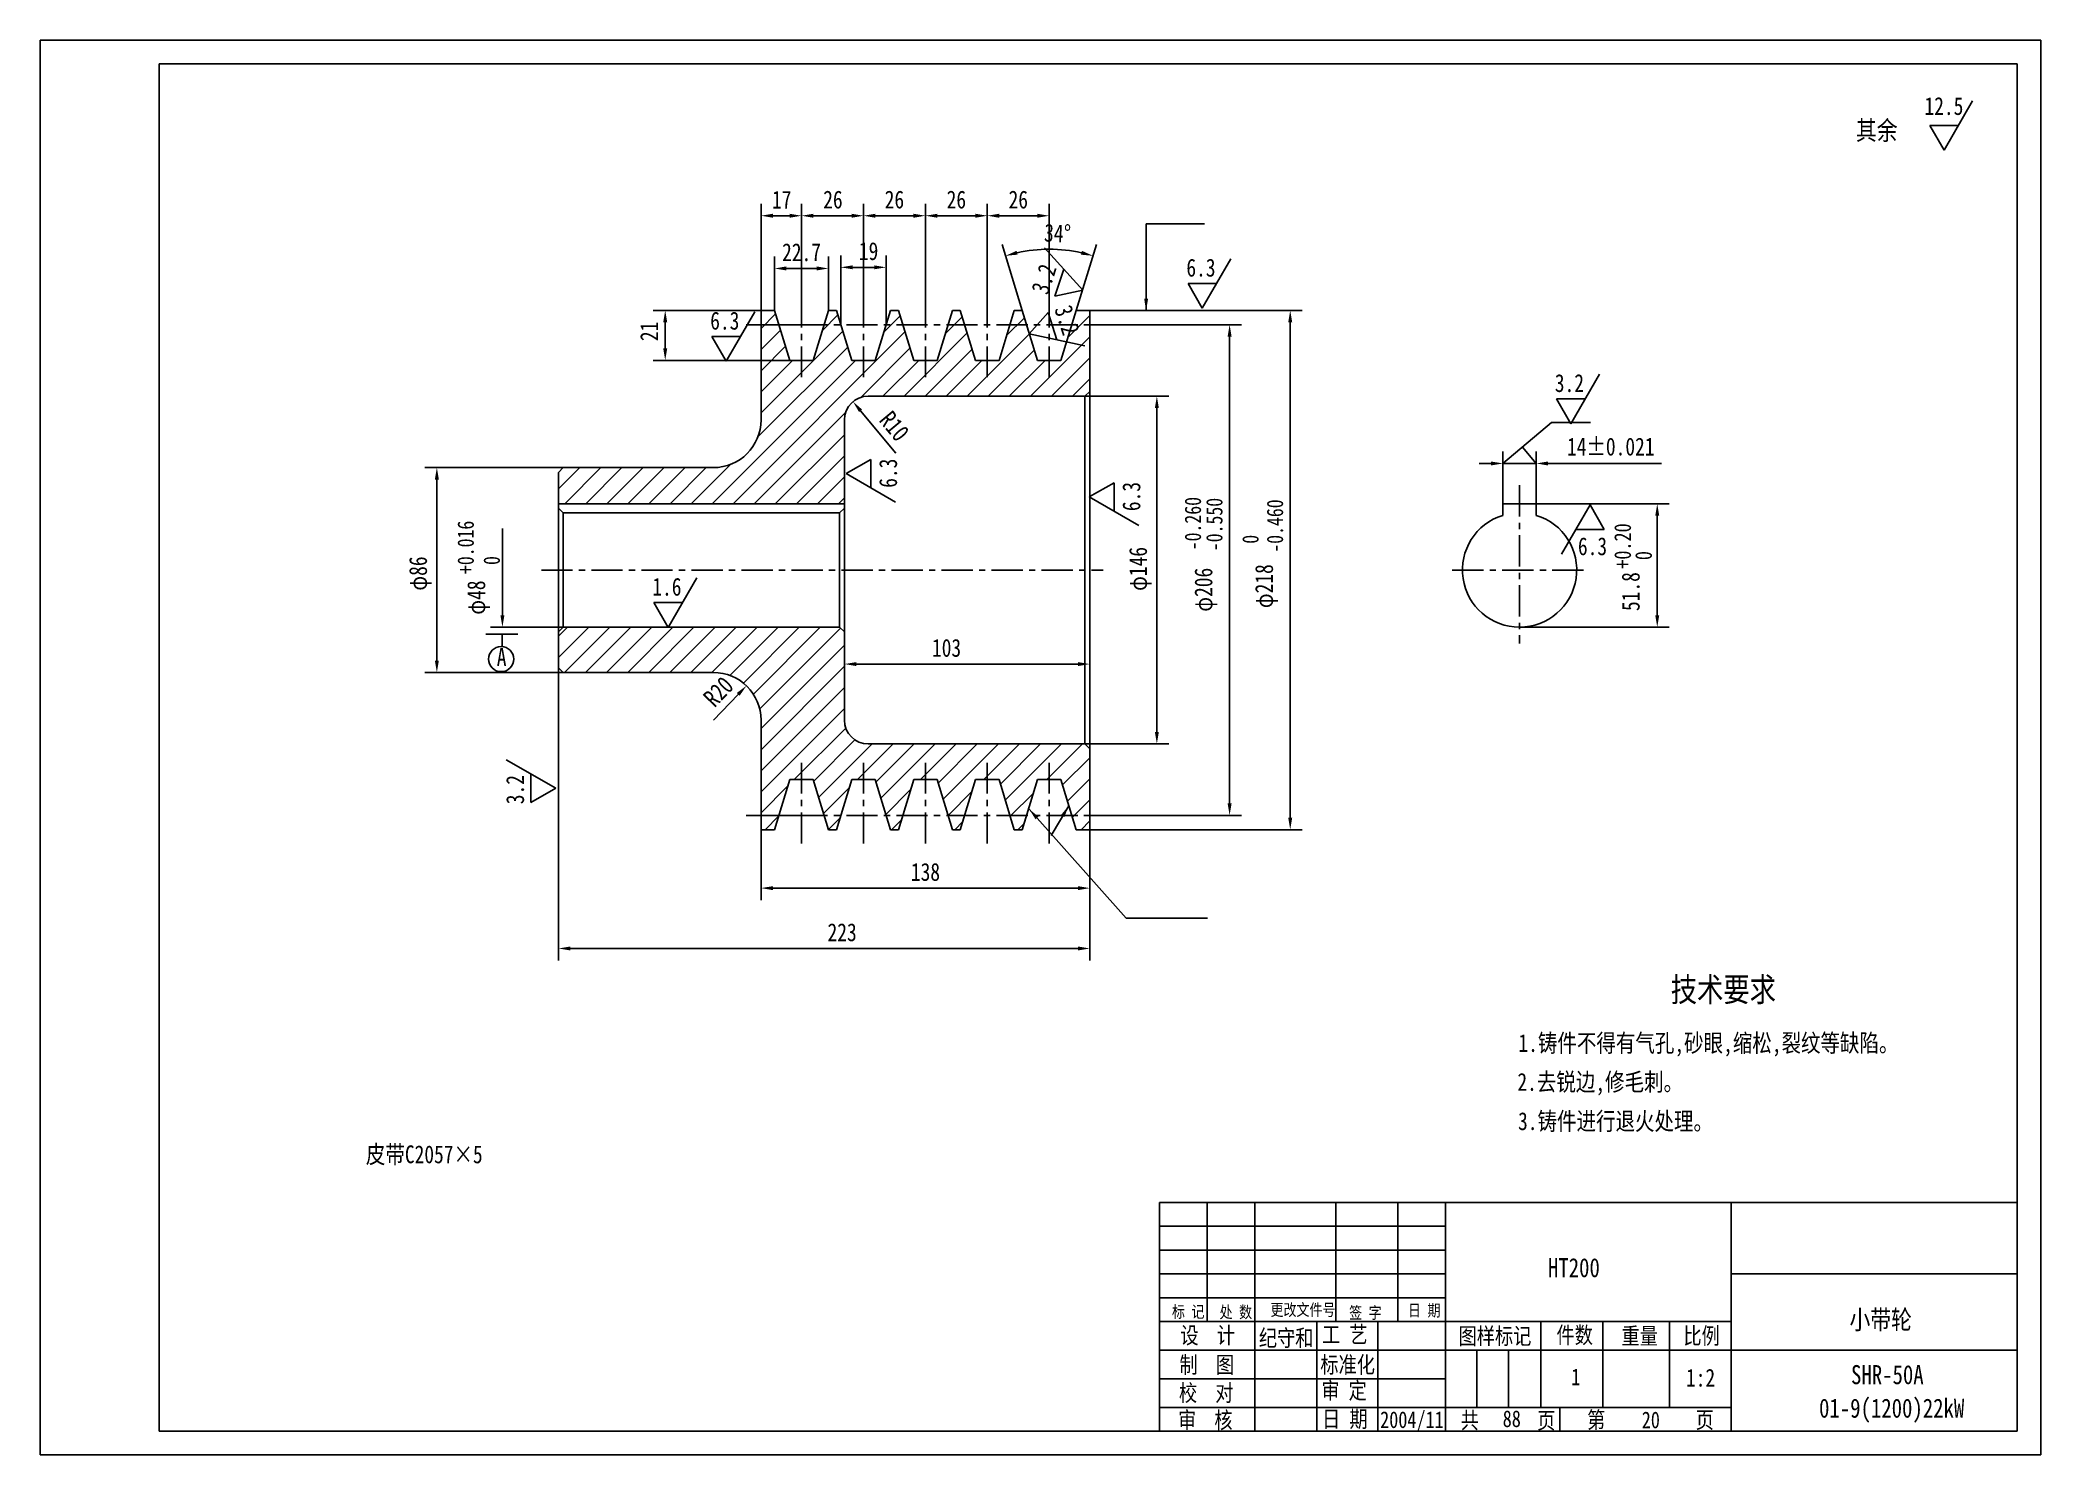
# Model space of a CAD drawing. Extents: x -145 to 695, y 110 to 704.
import ezdxf

# ---------------------------------------------------------------- set-up
doc = ezdxf.new("R2010")
doc.units = 0
doc.header["$LTSCALE"] = 10.5
doc.header["$MEASUREMENT"] = 0
doc.linetypes.add('CENTER', pattern=[2, 1.25, -0.25, 0.25, -0.25])
doc.layers.get('0').update_dxf_attribs({"color": 2, "linetype": 'CONTINUOUS'})
doc.layers.get('DEFPOINTS').update_dxf_attribs({"linetype": 'CONTINUOUS'})
doc.layers.add('PART', color=3, linetype='CONTINUOUS')
doc.layers.add('SMPEN_THICK', color=7, linetype='CONTINUOUS')
doc.styles.add('HZDX', font='', dxfattribs={"width": 0.8, "height": 7.5})
doc.styles.get("Standard").update_dxf_attribs({"font": 'txt', "height": 3.75, "bigfont": 'hzfs'})
doc.styles.get('HZDX').set_extended_font_data('SimSun')
doc.dimstyles.get("Standard").update_dxf_attribs({"dimtxt": 0.18, "dimasz": 0.18, "dimexe": 0.18, "dimexo": 0.0625, "dimgap": 0.09, "dimtad": 0, "dimtih": 1, "dimtoh": 1, "dimdec": 4, "dimzin": 0, "dimdsep": 46, "dimtxsty": 'Standard', "dimcen": 0.09, "dimadec": 0, "dimazin": 0, "dimtfac": 1, "dimtdec": 4, "dimtofl": 0, "dimtmove": 0, "dimatfit": 3, "dimfxl": 1, "dimtolj": 1, "dimtzin": 0, "dimarcsym": 0})

# ---------------------------------------------------------------- blocks, each defined once
blk = doc.blocks.new('*D4')
at = {"layer": 'DEFPOINTS', "color": 0, "transparency": 16777216}
for p in [(483.57, 525.77), (469.57, 508.83), (483.57, 508.83)]:
    blk.add_point(p, dxfattribs=at)
at = {"layer": 'SMPEN_THICK', "color": 2, "lineweight": -2, "transparency": 16777216}
for p, q in [((469.57, 508.83), (469.57, 530.77)), ((483.57, 508.83), (483.57, 530.77)), ((464.57, 525.77), (459.57, 525.77)), ((469.57, 525.77), (483.57, 525.77)), ((488.57, 525.77), (536.14, 525.77))]:
    blk.add_line(p, q, dxfattribs=at)
at = {"layer": 'SMPEN_THICK', "color": 2, "transparency": 16777216}
for points in [[(464.57, 526.6), (464.57, 524.93), (469.57, 525.77)], [(488.57, 526.6), (488.57, 524.93), (483.57, 525.77)]]:
    blk.add_solid(points, dxfattribs=at)
at = {"layer": 'SMPEN_THICK', "color": 2, "transparency": 16777216, "insert": (514.85, 532.79), "char_height": 7.5, "attachment_point": 5, "style": 'HZDX'}
blk.add_mtext('\\A1;14%%p0.021', dxfattribs=at)
blk = doc.blocks.new('*D5')
at = {"layer": 'DEFPOINTS', "color": 0, "transparency": 16777216}
for p in [(294.13, 554.03), (294.13, 408.03), (324.3, 408.03)]:
    blk.add_point(p, dxfattribs=at)
at = {"layer": 'SMPEN_THICK', "color": 2, "lineweight": -2, "transparency": 16777216}
for p, q in [((294.13, 554.03), (329.3, 554.03)), ((324.3, 549.03), (324.3, 413.03)), ((294.13, 408.03), (329.3, 408.03))]:
    blk.add_line(p, q, dxfattribs=at)
at = {"layer": 'SMPEN_THICK', "color": 2, "transparency": 16777216}
for points in [[(323.47, 549.03), (325.14, 549.03), (324.3, 554.03)], [(323.47, 413.03), (325.14, 413.03), (324.3, 408.03)]]:
    blk.add_solid(points, dxfattribs=at)
at = {"layer": 'SMPEN_THICK', "color": 2, "transparency": 16777216, "insert": (317.41, 481.49), "char_height": 7.5, "attachment_point": 5, "rotation": 90, "style": 'HZDX'}
blk.add_mtext('\\A1;φ146', dxfattribs=at)
blk = doc.blocks.new('*D6')
at = {"layer": 'DEFPOINTS', "color": 0, "transparency": 16777216}
for p in [(175.13, 629.76), (158.13, 590.03), (175.13, 590.03)]:
    blk.add_point(p, dxfattribs=at)
at = {"layer": 'SMPEN_THICK', "color": 2, "lineweight": -2, "transparency": 16777216}
for p, q in [((158.13, 590.03), (158.13, 634.76)), ((175.13, 590.03), (175.13, 634.76)), ((163.13, 629.76), (170.13, 629.76))]:
    blk.add_line(p, q, dxfattribs=at)
at = {"layer": 'SMPEN_THICK', "color": 2, "transparency": 16777216}
for points in [[(163.13, 630.59), (163.13, 628.92), (158.13, 629.76)], [(170.13, 630.59), (170.13, 628.92), (175.13, 629.76)]]:
    blk.add_solid(points, dxfattribs=at)
at = {"layer": 'SMPEN_THICK', "color": 2, "transparency": 16777216, "insert": (166.83, 636.51), "char_height": 7.5, "attachment_point": 5, "style": 'HZDX'}
blk.add_mtext('\\A1;17', dxfattribs=at)
blk = doc.blocks.new('*D7')
at = {"layer": 'DEFPOINTS', "color": 0, "transparency": 16777216}
for p in [(201.13, 629.76), (175.13, 584.03), (201.13, 584.03)]:
    blk.add_point(p, dxfattribs=at)
at = {"layer": 'SMPEN_THICK', "color": 2, "lineweight": -2, "transparency": 16777216}
for p, q in [((175.13, 584.03), (175.13, 634.76)), ((201.13, 584.03), (201.13, 634.76)), ((180.13, 629.76), (196.13, 629.76))]:
    blk.add_line(p, q, dxfattribs=at)
at = {"layer": 'SMPEN_THICK', "color": 2, "transparency": 16777216}
for points in [[(180.13, 630.59), (180.13, 628.92), (175.13, 629.76)], [(196.13, 630.59), (196.13, 628.92), (201.13, 629.76)]]:
    blk.add_solid(points, dxfattribs=at)
at = {"layer": 'SMPEN_THICK', "color": 2, "transparency": 16777216, "insert": (188.32, 636.51), "char_height": 7.5, "attachment_point": 5, "style": 'HZDX'}
blk.add_mtext('\\A1;26', dxfattribs=at)
blk = doc.blocks.new('*D8')
at = {"layer": 'DEFPOINTS', "color": 0, "transparency": 16777216}
for p in [(227.13, 629.76), (227.13, 595.9), (201.13, 584.03)]:
    blk.add_point(p, dxfattribs=at)
at = {"layer": 'SMPEN_THICK', "color": 2, "lineweight": -2, "transparency": 16777216}
for p, q in [((201.13, 584.03), (201.13, 634.76)), ((227.13, 595.9), (227.13, 634.76)), ((206.13, 629.76), (222.13, 629.76))]:
    blk.add_line(p, q, dxfattribs=at)
at = {"layer": 'SMPEN_THICK', "color": 2, "transparency": 16777216}
for points in [[(206.13, 630.59), (206.13, 628.92), (201.13, 629.76)], [(222.13, 630.59), (222.13, 628.92), (227.13, 629.76)]]:
    blk.add_solid(points, dxfattribs=at)
at = {"layer": 'SMPEN_THICK', "color": 2, "transparency": 16777216, "insert": (214.13, 636.51), "char_height": 7.5, "attachment_point": 5, "style": 'HZDX'}
blk.add_mtext('\\A1;26', dxfattribs=at)
blk = doc.blocks.new('*D9')
at = {"layer": 'DEFPOINTS', "color": 0, "transparency": 16777216}
for p in [(253.13, 629.76), (227.13, 595.9), (253.13, 595.9)]:
    blk.add_point(p, dxfattribs=at)
at = {"layer": 'SMPEN_THICK', "color": 2, "lineweight": -2, "transparency": 16777216}
for p, q in [((227.13, 595.9), (227.13, 634.76)), ((253.13, 595.9), (253.13, 634.76)), ((232.13, 629.76), (248.13, 629.76))]:
    blk.add_line(p, q, dxfattribs=at)
at = {"layer": 'SMPEN_THICK', "color": 2, "transparency": 16777216}
for points in [[(232.13, 630.59), (232.13, 628.92), (227.13, 629.76)], [(248.13, 630.59), (248.13, 628.92), (253.13, 629.76)]]:
    blk.add_solid(points, dxfattribs=at)
at = {"layer": 'SMPEN_THICK', "color": 2, "transparency": 16777216, "insert": (240.13, 636.51), "char_height": 7.5, "attachment_point": 5, "style": 'HZDX'}
blk.add_mtext('\\A1;26', dxfattribs=at)
blk = doc.blocks.new('*D10')
at = {"layer": 'DEFPOINTS', "color": 0, "transparency": 16777216}
for p in [(279.13, 629.76), (253.13, 595.9), (279.13, 595.9)]:
    blk.add_point(p, dxfattribs=at)
at = {"layer": 'SMPEN_THICK', "color": 2, "lineweight": -2, "transparency": 16777216}
for p, q in [((253.13, 595.9), (253.13, 634.76)), ((279.13, 595.9), (279.13, 634.76)), ((258.13, 629.76), (274.13, 629.76))]:
    blk.add_line(p, q, dxfattribs=at)
at = {"layer": 'SMPEN_THICK', "color": 2, "transparency": 16777216}
for points in [[(258.13, 630.59), (258.13, 628.92), (253.13, 629.76)], [(274.13, 630.59), (274.13, 628.92), (279.13, 629.76)]]:
    blk.add_solid(points, dxfattribs=at)
at = {"layer": 'SMPEN_THICK', "color": 2, "transparency": 16777216, "insert": (266.13, 636.51), "char_height": 7.5, "attachment_point": 5, "style": 'HZDX'}
blk.add_mtext('\\A1;26', dxfattribs=at)
blk = doc.blocks.new('*D11')
at = {"layer": 'DEFPOINTS', "color": 0, "transparency": 16777216}
for p in [(196.74, 551.72), (203.13, 544.03)]:
    blk.add_point(p, dxfattribs=at)
at = {"layer": 'SMPEN_THICK', "color": 2, "lineweight": -2, "transparency": 16777216}
blk.add_line((214.68, 530.13), (199.93, 547.88), dxfattribs=at)
at = {"layer": 'SMPEN_THICK', "color": 2, "transparency": 16777216}
blk.add_solid([(200.57, 548.41), (199.29, 547.34), (196.74, 551.72)], dxfattribs=at)
at = {"layer": 'SMPEN_THICK', "color": 2, "transparency": 16777216, "insert": (214.09, 541.4), "char_height": 7.5, "attachment_point": 5, "rotation": 309.72674, "style": 'HZDX'}
blk.add_mtext('\\A1;R10', dxfattribs=at)
blk = doc.blocks.new('*D12')
at = {"layer": 'DEFPOINTS', "color": 0, "transparency": 16777216}
for p in [(73.13, 440.03), (296.13, 372.03), (296.13, 322.16)]:
    blk.add_point(p, dxfattribs=at)
at = {"layer": 'SMPEN_THICK', "color": 2, "lineweight": -2, "transparency": 16777216}
for p, q in [((73.13, 440.03), (73.13, 317.16)), ((296.13, 372.03), (296.13, 317.16)), ((78.13, 322.16), (291.13, 322.16))]:
    blk.add_line(p, q, dxfattribs=at)
at = {"layer": 'SMPEN_THICK', "color": 2, "transparency": 16777216}
for points in [[(78.13, 322.99), (78.13, 321.33), (73.13, 322.16)], [(291.13, 322.99), (291.13, 321.33), (296.13, 322.16)]]:
    blk.add_solid(points, dxfattribs=at)
at = {"layer": 'SMPEN_THICK', "color": 2, "transparency": 16777216, "insert": (192.17, 328.91), "char_height": 7.5, "attachment_point": 5, "style": 'HZDX'}
blk.add_mtext('\\A1;223', dxfattribs=at)
blk = doc.blocks.new('*D13')
at = {"layer": 'DEFPOINTS', "color": 0, "transparency": 16777216}
for p in [(158.13, 372.03), (296.13, 372.03), (296.13, 347.49)]:
    blk.add_point(p, dxfattribs=at)
at = {"layer": 'SMPEN_THICK', "color": 2, "lineweight": -2, "transparency": 16777216}
for p, q in [((158.13, 372.03), (158.13, 342.49)), ((296.13, 372.03), (296.13, 342.49)), ((163.13, 347.49), (291.13, 347.49))]:
    blk.add_line(p, q, dxfattribs=at)
at = {"layer": 'SMPEN_THICK', "color": 2, "transparency": 16777216}
for points in [[(163.13, 348.32), (163.13, 346.65), (158.13, 347.49)], [(291.13, 348.32), (291.13, 346.65), (296.13, 347.49)]]:
    blk.add_solid(points, dxfattribs=at)
at = {"layer": 'SMPEN_THICK', "color": 2, "transparency": 16777216, "insert": (227.17, 354.24), "char_height": 7.5, "attachment_point": 5, "style": 'HZDX'}
blk.add_mtext('\\A1;138', dxfattribs=at)
blk = doc.blocks.new('*D14')
at = {"layer": 'DEFPOINTS', "color": 0, "transparency": 16777216}
for p in [(152.01, 432.43), (138.13, 418.03)]:
    blk.add_point(p, dxfattribs=at)
at = {"layer": 'SMPEN_THICK', "color": 2, "lineweight": -2, "transparency": 16777216}
blk.add_line((138.13, 418.03), (148.54, 428.83), dxfattribs=at)
at = {"layer": 'SMPEN_THICK', "color": 2, "transparency": 16777216}
blk.add_solid([(147.94, 429.41), (149.14, 428.25), (152.01, 432.43)], dxfattribs=at)
at = {"layer": 'SMPEN_THICK', "color": 2, "transparency": 16777216, "insert": (140.24, 429.95), "char_height": 7.5, "attachment_point": 5, "rotation": 46.05018, "style": 'HZDX'}
blk.add_mtext('\\A1;R20', dxfattribs=at)
blk = doc.blocks.new('*D15')
at = {"layer": 'DEFPOINTS', "color": 0, "transparency": 16777216}
for p in [(77.6, 524.03), (22.05, 438.03), (77.6, 438.03)]:
    blk.add_point(p, dxfattribs=at)
at = {"layer": 'SMPEN_THICK', "color": 2, "lineweight": -2, "transparency": 16777216}
for p, q in [((77.6, 524.03), (17.05, 524.03)), ((22.05, 519.03), (22.05, 443.03)), ((77.6, 438.03), (17.05, 438.03))]:
    blk.add_line(p, q, dxfattribs=at)
at = {"layer": 'SMPEN_THICK', "color": 2, "transparency": 16777216}
for points in [[(21.22, 519.03), (22.89, 519.03), (22.05, 524.03)], [(21.22, 443.03), (22.89, 443.03), (22.05, 438.03)]]:
    blk.add_solid(points, dxfattribs=at)
at = {"layer": 'SMPEN_THICK', "color": 2, "transparency": 16777216, "insert": (15.16, 479.56), "char_height": 7.5, "attachment_point": 5, "rotation": 90, "style": 'HZDX'}
blk.add_mtext('\\A1;φ86', dxfattribs=at)
blk = doc.blocks.new('*D16')
at = {"layer": 'DEFPOINTS', "color": 0, "transparency": 16777216}
for p in [(193.13, 441.55), (193.13, 418.03), (296.13, 406.03)]:
    blk.add_point(p, dxfattribs=at)
at = {"layer": 'SMPEN_THICK', "color": 2, "lineweight": -2, "transparency": 16777216}
for p, q in [((193.13, 418.03), (193.13, 446.55)), ((296.13, 406.03), (296.13, 446.55)), ((291.13, 441.55), (198.13, 441.55))]:
    blk.add_line(p, q, dxfattribs=at)
at = {"layer": 'SMPEN_THICK', "color": 2, "transparency": 16777216}
for points in [[(198.13, 442.38), (198.13, 440.71), (193.13, 441.55)], [(291.13, 442.38), (291.13, 440.71), (296.13, 441.55)]]:
    blk.add_solid(points, dxfattribs=at)
at = {"layer": 'SMPEN_THICK', "color": 2, "transparency": 16777216, "insert": (236.01, 448.3), "char_height": 7.5, "attachment_point": 5, "style": 'HZDX'}
blk.add_mtext('\\A1;103', dxfattribs=at)
blk = doc.blocks.new('*D17')
at = {"layer": 'DEFPOINTS', "color": 0, "transparency": 16777216}
for p in [(272.93, 615.39), (267.79, 590.03), (290.46, 590.03), (274.22, 569.03), (284.04, 569.03)]:
    blk.add_point(p, dxfattribs=at)
at = {"layer": 'SMPEN_THICK', "color": 2, "lineweight": -2, "transparency": 16777216}
for p, q in [((267.79, 590.03), (259.32, 617.73)), ((290.46, 590.03), (298.93, 617.73))]:
    blk.add_line(p, q, dxfattribs=at)
blk.add_arc((279.13, 552.96), 62.74, 77.56751, 102.43249, dxfattribs=at)
at = {"layer": 'SMPEN_THICK', "color": 2, "transparency": 16777216}
for points in [[(265.83, 613.42), (265.41, 615.03), (260.79, 612.95)], [(292.85, 615.03), (292.42, 613.42), (297.47, 612.95)]]:
    blk.add_solid(points, dxfattribs=at)
at = {"layer": 'SMPEN_THICK', "color": 2, "transparency": 16777216, "insert": (282.6, 622.36), "char_height": 7.5, "attachment_point": 5, "rotation": 357.14061, "style": 'HZDX'}
blk.add_mtext('\\A1;34°', dxfattribs=at)
blk = doc.blocks.new('*D18')
at = {"layer": 'DEFPOINTS', "color": 0, "transparency": 16777216}
for p in [(158.13, 590.03), (117.91, 569.03), (170.22, 569.03)]:
    blk.add_point(p, dxfattribs=at)
at = {"layer": 'SMPEN_THICK', "color": 2, "lineweight": -2, "transparency": 16777216}
for p, q in [((158.13, 590.03), (112.91, 590.03)), ((117.91, 585.03), (117.91, 574.03)), ((170.22, 569.03), (112.91, 569.03))]:
    blk.add_line(p, q, dxfattribs=at)
at = {"layer": 'SMPEN_THICK', "color": 2, "transparency": 16777216}
for points in [[(117.08, 585.03), (118.75, 585.03), (117.91, 590.03)], [(117.08, 574.03), (118.75, 574.03), (117.91, 569.03)]]:
    blk.add_solid(points, dxfattribs=at)
at = {"layer": 'SMPEN_THICK', "color": 2, "transparency": 16777216, "insert": (111.16, 581.2), "char_height": 7.5, "attachment_point": 5, "rotation": 90, "style": 'HZDX'}
blk.add_mtext('\\A1;21', dxfattribs=at)
blk = doc.blocks.new('*D19')
at = {"layer": 'DEFPOINTS', "color": 0, "transparency": 16777216}
for p in [(186.46, 607.63), (163.79, 590.03), (186.46, 590.03)]:
    blk.add_point(p, dxfattribs=at)
at = {"layer": 'SMPEN_THICK', "color": 2, "lineweight": -2, "transparency": 16777216}
for p, q in [((163.79, 590.03), (163.79, 612.63)), ((168.79, 607.63), (181.46, 607.63)), ((186.46, 590.03), (186.46, 612.63))]:
    blk.add_line(p, q, dxfattribs=at)
at = {"layer": 'SMPEN_THICK', "color": 2, "transparency": 16777216}
for points in [[(168.79, 608.47), (168.79, 606.8), (163.79, 607.63)], [(181.46, 608.47), (181.46, 606.8), (186.46, 607.63)]]:
    blk.add_solid(points, dxfattribs=at)
at = {"layer": 'SMPEN_THICK', "color": 2, "transparency": 16777216, "insert": (175.13, 614.38), "char_height": 7.5, "attachment_point": 5, "style": 'HZDX'}
blk.add_mtext('\\A1;22.7', dxfattribs=at)
blk = doc.blocks.new('*D20')
at = {"layer": 'DEFPOINTS', "color": 0, "transparency": 16777216}
for p in [(210.63, 608.1), (191.63, 584.03), (210.63, 584.03)]:
    blk.add_point(p, dxfattribs=at)
at = {"layer": 'SMPEN_THICK', "color": 2, "lineweight": -2, "transparency": 16777216}
for p, q in [((191.63, 584.03), (191.63, 613.1)), ((196.63, 608.1), (205.63, 608.1)), ((210.63, 584.03), (210.63, 613.1))]:
    blk.add_line(p, q, dxfattribs=at)
at = {"layer": 'SMPEN_THICK', "color": 2, "transparency": 16777216}
for points in [[(196.63, 608.94), (196.63, 607.27), (191.63, 608.1)], [(205.63, 608.94), (205.63, 607.27), (210.63, 608.1)]]:
    blk.add_solid(points, dxfattribs=at)
at = {"layer": 'SMPEN_THICK', "color": 2, "transparency": 16777216, "insert": (203.3, 614.85), "char_height": 7.5, "attachment_point": 5, "style": 'HZDX'}
blk.add_mtext('\\A1;19', dxfattribs=at)

msp = doc.modelspace()

# ---------------------------------------------------------------- hatches: boundary and pattern name
at = {"layer": 'SMPEN_THICK'}
h = msp.add_hatch(dxfattribs=at)
h.set_pattern_fill('ANSI31', color=256, scale=50, style=0)
h.paths.add_polyline_path([(193.1293, 455.02993), (191.1293, 457.02993), (119.22502, 457.02993), (119.18812, 456.96602), (119.15123, 457.02993), (75.1293, 457.02993), (73.1293, 455.02993), (73.1293, 440.02993), (75.1293, 438.02993), (138.1293, 438.02993, -0.414213562), (158.1293, 418.02993), (158.1293, 378.02993), (165.6293, 378.02993), (170.21526, 393.02993), (180.04334, 393.02993), (184.6293, 378.02993), (191.6293, 378.02993), (196.21526, 393.02993), (206.04334, 393.02993), (210.6293, 378.02993), (217.6293, 378.02993), (222.21526, 393.02993), (232.04334, 393.02993), (236.6293, 378.02993), (243.6293, 378.02993), (248.21526, 393.02993), (258.04334, 393.02993), (262.6293, 378.02993), (269.6293, 378.02993), (274.21526, 393.02993), (284.04334, 393.02993), (288.6293, 378.02993), (296.1293, 378.02993), (296.1293, 406.02993), (294.1293, 408.02993), (203.1293, 408.02993, -0.414213562), (193.1293, 418.02993)])
h.paths.add_polyline_path([(193.1293, 544.02993, -0.414213562), (203.1293, 554.02993), (294.1293, 554.02993), (296.1293, 556.02993), (296.1293, 584.02993), (288.6293, 584.02993), (284.04334, 569.02993), (274.21526, 569.02993), (270.82529, 580.11802), (270.62754, 580.16006), (270.76557, 580.31336), (269.6293, 584.02993), (262.6293, 584.02993), (258.04334, 569.02993), (248.21526, 569.02993), (243.6293, 584.02993), (236.6293, 584.02993), (232.04334, 569.02993), (222.21526, 569.02993), (217.6293, 584.02993), (210.6293, 584.02993), (206.04334, 569.02993), (196.21526, 569.02993), (191.6293, 584.02993), (184.6293, 584.02993), (180.04334, 569.02993), (170.21526, 569.02993), (165.6293, 584.02993), (158.1293, 584.02993), (158.1293, 544.02993, -0.414213562), (138.1293, 524.02993), (75.1293, 524.02993), (73.1293, 522.02993), (73.1293, 508.82993), (193.1293, 508.82993)])
h.paths.add_polyline_path([(163.79491, 590.02993), (158.1293, 590.02993), (158.1293, 584.02993), (165.6293, 584.02993)])
h.paths.add_polyline_path([(189.79491, 590.02993), (186.46368, 590.02993), (184.6293, 584.02993), (191.6293, 584.02993)])
h.paths.add_polyline_path([(215.79491, 590.02993), (212.46368, 590.02993), (210.6293, 584.02993), (217.6293, 584.02993)])
h.paths.add_polyline_path([(241.79491, 590.02993), (238.46368, 590.02993), (236.6293, 584.02993), (243.6293, 584.02993)])
h.paths.add_polyline_path([(267.79491, 590.02993), (264.46368, 590.02993), (262.6293, 584.02993), (269.6293, 584.02993)])
h.paths.add_polyline_path([(296.1293, 590.02993), (290.46368, 590.02993), (288.6293, 584.02993), (296.1293, 584.02993)])
h.paths.add_polyline_path([(165.6293, 378.02993), (158.1293, 378.02993), (158.1293, 372.02993), (163.79491, 372.02993)])
h.paths.add_polyline_path([(191.6293, 378.02993), (184.6293, 378.02993), (186.46368, 372.02993), (189.79491, 372.02993)])
h.paths.add_polyline_path([(217.6293, 378.02993), (210.6293, 378.02993), (212.46368, 372.02993), (215.79491, 372.02993)])
h.paths.add_polyline_path([(243.6293, 378.02993), (236.6293, 378.02993), (238.46368, 372.02993), (241.79491, 372.02993)])
h.paths.add_polyline_path([(269.6293, 378.02993), (262.6293, 378.02993), (264.46368, 372.02993), (267.79491, 372.02993)])
h.paths.add_polyline_path([(296.1293, 378.02993), (288.6293, 378.02993), (290.46368, 372.02993), (296.1293, 372.02993)])
h.paths.add_polyline_path([(289.54401, 595.31137), (294.33892, 580.55415), (283.63954, 577.07771), (278.84462, 591.83493)], flags=9)

# ---------------------------------------------------------------- linework, layer by layer
at = {"layer": 'DEFPOINTS', "color": 0, "linetype": 'ByBlock'}
for p in [(476.57155, 458.52993), (476.57155, 456.52993)]:
    msp.add_point(p, dxfattribs=at)
at = {"layer": 'PART', "linetype": 'Continuous'}
for p, q in [((-144.54534, 703.52654), (695.45466, 703.52654)), ((695.45466, 703.52654), (695.45466, 109.52655)), ((345.45466, 215.52655), (345.45466, 165.52655)), ((365.45466, 215.52655), (365.45466, 119.52655)), ((399.45466, 215.52655), (399.45466, 165.52655)), ((425.45466, 215.52655), (425.45466, 165.52655)), ((445.45466, 215.52655), (445.45466, 119.52655)), ((565.45466, 215.52655), (565.45466, 119.52655)), ((685.45466, 185.52655), (565.45466, 185.52655)), ((391.45466, 165.52655), (391.45466, 119.52655)), ((417.10744, 165.52655), (417.10744, 119.52655)), ((485.45466, 165.52655), (485.45466, 129.52655)), ((511.45466, 165.52655), (511.45466, 129.52655)), ((539.45466, 165.52655), (539.45466, 129.52655)), ((458.65466, 153.52655), (458.65466, 129.52655)), ((471.85466, 153.52655), (471.85466, 129.52655)), ((685.45466, 153.52655), (565.45466, 153.52655)), ((493.45466, 129.52655), (493.45466, 119.52655)), ((695.45466, 109.52655), (-144.54534, 109.52655))]:
    msp.add_line(p, q, dxfattribs=at)
at = {"layer": 'SMPEN_THICK', "color": 3}
msp.add_line((-144.54534, 109.52655), (-144.54534, 703.52654), dxfattribs=at)
at = {"layer": 'SMPEN_THICK', "color": 4}
for p, q in [((-94.54534, 119.52655), (-94.54534, 693.52654)), ((-94.54534, 693.52654), (685.45466, 693.52654)), ((685.45466, 693.52654), (685.45466, 119.52655)), ((158.1293, 590.02993), (163.79491, 590.02993)), ((158.1293, 590.02993), (158.1293, 544.02993)), ((163.79491, 590.02993), (170.21526, 569.02993)), ((186.46368, 590.02993), (180.04334, 569.02993)), ((186.46368, 590.02993), (189.79491, 590.02993)), ((189.79491, 590.02993), (196.21526, 569.02993)), ((212.46368, 590.02993), (206.04334, 569.02993)), ((212.46368, 590.02993), (215.79491, 590.02993)), ((215.79491, 590.02993), (222.21526, 569.02993)), ((238.46368, 590.02993), (232.04334, 569.02993)), ((238.46368, 590.02993), (241.79491, 590.02993)), ((241.79491, 590.02993), (248.21526, 569.02993)), ((264.46368, 590.02993), (258.04334, 569.02993)), ((264.46368, 590.02993), (267.79491, 590.02993)), ((267.79491, 590.02993), (274.21526, 569.02993)), ((278.77394, 590.02993), (279.1293, 590.02993)), ((290.46368, 590.02993), (284.04334, 569.02993)), ((290.46368, 590.02993), (296.1293, 590.02993)), ((296.1293, 590.02993), (296.1293, 372.02993)), ((296.1293, 372.02993), (296.1293, 590.02993)), ((170.21526, 569.02993), (180.04334, 569.02993)), ((196.21526, 569.02993), (206.04334, 569.02993)), ((222.21526, 569.02993), (232.04334, 569.02993)), ((248.21526, 569.02993), (258.04334, 569.02993)), ((274.21526, 569.02993), (284.04334, 569.02993)), ((294.1293, 554.02993), (296.1293, 556.02993)), ((203.1293, 554.02993), (294.1293, 554.02993)), ((294.1293, 554.02993), (294.1293, 408.02993)), ((193.1293, 544.02993), (193.1293, 418.02993)), ((73.1293, 522.02993), (75.1293, 524.02993)), ((73.1293, 522.02993), (73.1293, 507.02993)), ((75.1293, 524.02993), (138.1293, 524.02993)), ((73.1293, 508.82993), (193.1293, 508.82993)), ((73.1293, 507.02993), (73.1293, 440.02993)), ((73.1293, 507.02993), (75.1293, 505.02993)), ((75.1293, 505.02993), (191.1293, 505.02993)), ((75.1293, 505.02993), (75.1293, 457.02993)), ((193.1293, 507.02993), (191.1293, 505.02993)), ((191.1293, 505.02993), (191.1293, 457.02993)), ((469.57155, 508.82993), (483.57155, 508.82993)), ((469.57155, 508.82993), (469.57155, 503.98641)), ((483.57155, 508.82993), (483.57155, 503.98641)), ((42.56444, 454.15491), (55.98103, 454.15491)), ((75.1293, 457.02993), (73.1293, 455.02993)), ((75.1293, 457.02993), (191.1293, 457.02993)), ((191.1293, 457.02993), (193.1293, 455.02993)), ((73.1293, 440.02993), (75.1293, 438.02993)), ((75.1293, 438.02993), (138.1293, 438.02993)), ((158.1293, 419.02993), (158.1293, 372.02993)), ((158.1293, 372.02993), (158.1293, 418.02993)), ((203.1293, 408.02993), (294.1293, 408.02993)), ((294.1293, 408.02993), (296.1293, 406.02993)), ((163.79491, 372.02993), (170.21526, 393.02993)), ((170.21526, 393.02993), (180.04334, 393.02993)), ((186.46368, 372.02993), (180.04334, 393.02993)), ((189.79491, 372.02993), (196.21526, 393.02993)), ((196.21526, 393.02993), (206.04334, 393.02993)), ((212.46368, 372.02993), (206.04334, 393.02993)), ((215.79491, 372.02993), (222.21526, 393.02993)), ((222.21526, 393.02993), (232.04334, 393.02993)), ((238.46368, 372.02993), (232.04334, 393.02993)), ((241.79491, 372.02993), (248.21526, 393.02993)), ((248.21526, 393.02993), (258.04334, 393.02993)), ((264.46368, 372.02993), (258.04334, 393.02993)), ((267.79491, 372.02993), (274.21526, 393.02993)), ((274.21526, 393.02993), (284.04334, 393.02993)), ((290.46368, 372.02993), (284.04334, 393.02993)), ((158.1293, 372.02993), (163.79491, 372.02993)), ((186.46368, 372.02993), (189.79491, 372.02993)), ((212.46368, 372.02993), (215.79491, 372.02993)), ((238.46368, 372.02993), (241.79491, 372.02993)), ((264.46368, 372.02993), (267.79491, 372.02993)), ((290.46368, 372.02993), (296.1293, 372.02993)), ((325.45466, 215.52655), (325.45466, 119.52655)), ((685.45466, 215.52655), (325.45466, 215.52655)), ((685.45466, 119.52655), (-94.54534, 119.52655))]:
    msp.add_line(p, q, dxfattribs=at)
at = {"layer": 'SMPEN_THICK'}
for p, q in [((666.74418, 678.04897), (654.74418, 657.26436)), ((654.74418, 657.26436), (648.74418, 667.65667)), ((648.74418, 667.65667), (660.74418, 667.65667)), ((277.20348, 616.30348), (293.26261, 598.46801)), ((281.52484, 595.97307), (285.23304, 607.38575)), ((355.38312, 611.71405), (343.38312, 590.92944)), ((293.26261, 598.46801), (281.52484, 595.97307)), ((337.38312, 601.32174), (349.38312, 601.32174)), ((343.38312, 590.92944), (337.38312, 601.32174)), ((155.49545, 589.45041), (143.49545, 568.6658)), ((270.62754, 580.16006), (278.6571, 589.07779)), ((278.6571, 589.07779), (282.36531, 577.66512)), ((158.1293, 584.02993), (175.1293, 584.02993)), ((294.10308, 575.17017), (270.62754, 580.16006)), ((143.49545, 568.6658), (137.49545, 579.05811)), ((137.49545, 579.05811), (149.49545, 579.05811)), ((510.05612, 563.25182), (498.05612, 542.46721)), ((498.05612, 542.46721), (492.05612, 552.85952)), ((492.05612, 552.85952), (504.05612, 552.85952)), ((469.57155, 525.76752), (489.9742, 542.91209)), ((489.9742, 542.91209), (506.27742, 542.91209)), ((483.57155, 525.76752), (477.7773, 532.6629)), ((193.82651, 521.48355), (204.21882, 527.48355)), ((214.61112, 509.48355), (193.82651, 521.48355)), ((204.21882, 527.48355), (204.21882, 515.48355)), ((295.94734, 511.68664), (306.33965, 517.68664)), ((306.33965, 517.68664), (306.33965, 505.68664)), ((316.73195, 499.68664), (295.94734, 511.68664)), ((494.14007, 487.64364), (506.14007, 508.42825)), ((506.14007, 508.42825), (512.14007, 498.03594)), ((512.14007, 498.03594), (500.14007, 498.03594)), ((131.18812, 477.75063), (119.18812, 456.96602)), ((119.18812, 456.96602), (113.18812, 467.35833)), ((113.18812, 467.35833), (125.18812, 467.35833)), ((49.50406, 454.15491), (49.50406, 448.72123)), ((51.14802, 401.40767), (71.93263, 389.40767)), ((61.54033, 383.40767), (61.54033, 395.40767)), ((71.93263, 389.40767), (61.54033, 383.40767)), ((158.1293, 378.02993), (175.1293, 378.02993)), ((445.45466, 205.52655), (325.45466, 205.52655)), ((445.45466, 195.52655), (325.45466, 195.52655)), ((445.45466, 185.52655), (325.45466, 185.52655)), ((445.45466, 175.52655), (325.45466, 175.52655)), ((565.45466, 165.52655), (325.45466, 165.52655)), ((565.45466, 153.52655), (325.45466, 153.52655)), ((445.45466, 141.52655), (325.45466, 141.52655)), ((565.45466, 129.52655), (325.45466, 129.52655))]:
    msp.add_line(p, q, dxfattribs=at)
at = {"layer": 'SMPEN_THICK', "linetype": 'CENTER'}
for p, q in [((175.1293, 595.89765), (175.1293, 562.02742)), ((201.1293, 595.89765), (201.1293, 562.02742)), ((227.1293, 595.89765), (227.1293, 562.02742)), ((253.1293, 595.89765), (253.1293, 562.02742)), ((279.1293, 595.89765), (279.1293, 562.02742)), ((151.94949, 584.02993), (304.69427, 584.02993)), ((476.57155, 516.6167), (476.57155, 450.17051)), ((65.90542, 481.02993), (301.77253, 481.02993)), ((448.29473, 481.02993), (505.51161, 481.02993)), ((175.1293, 366.1622), (175.1293, 400.03244)), ((201.1293, 366.1622), (201.1293, 400.03244)), ((227.1293, 366.1622), (227.1293, 400.03244)), ((253.1293, 366.1622), (253.1293, 400.03244)), ((279.1293, 366.1622), (279.1293, 400.03244)), ((151.94949, 378.02993), (304.69427, 378.02993))]:
    msp.add_line(p, q, dxfattribs=at)
at = {"layer": 'SMPEN_THICK', "color": 2}
for p, q in [((296.1293, 590.02993), (385.29424, 590.02993)), ((296.1293, 584.02993), (359.84351, 584.02993)), ((380.29424, 585.02993), (380.29424, 377.02993)), ((354.84351, 579.02993), (354.84351, 383.02993)), ((483.57155, 508.82993), (539.3628, 508.82993)), ((49.57093, 462.02993), (49.57093, 498.52993)), ((534.3628, 503.82993), (534.3628, 462.02993)), ((75.1293, 457.02993), (44.57093, 457.02993)), ((476.57155, 457.02993), (539.3628, 457.02993)), ((296.1293, 378.02993), (359.84351, 378.02993)), ((296.1293, 372.02993), (385.29424, 372.02993))]:
    msp.add_line(p, q, dxfattribs=at)
at = {"layer": 'SMPEN_THICK'}
msp.add_circle((49.04141, 443.63654), 5.27461, dxfattribs=at)
at = {"layer": 'SMPEN_THICK', "color": 4}
for centre, radius, start, end in [((203.1293, 544.02993), 10, 90, 180), ((138.1293, 544.02993), 20, 270, 360), ((476.57155, 481.02993), 24, 106.9577633, 73.0422367), ((138.1293, 418.02993), 20, 0, 90), ((203.1293, 418.02993), 10, 180, 270)]:
    msp.add_arc(centre, radius, start, end, dxfattribs=at)
at = {"layer": 'SMPEN_THICK', "color": 2}
for points in [[(379.4609, 585.02993), (381.12757, 585.02993), (380.29424, 590.02993)], [(354.01018, 579.02993), (355.67685, 579.02993), (354.84351, 584.02993)], [(533.52947, 503.82993), (535.19613, 503.82993), (534.3628, 508.82993)], [(48.7376, 462.02993), (50.40427, 462.02993), (49.57093, 457.02993)], [(533.52947, 462.02993), (535.19613, 462.02993), (534.3628, 457.02993)], [(354.01018, 383.02993), (355.67685, 383.02993), (354.84351, 378.02993)], [(379.4609, 377.02993), (381.12757, 377.02993), (380.29424, 372.02993)]]:
    msp.add_solid(points, dxfattribs=at)

# ---------------------------------------------------------------- texts
at = {"color": 2, "linetype": 'ByBlock', "attachment_point": 5, "style": 'HZDX'}
for s, insert, char_height in [('\\f仿宋_GB2312|b0|i0|c134|p49;技术要求', (562.11776, 304.36171), 10.125), ('\\f仿宋_GB2312|b0|i0|c134|p49;1.铸件不得有气孔,砂眼,缩松,裂纹等缺陷。', (555.86285, 281.50201), 7.5), ('\\f仿宋_GB2312|b0|i0|c134|p49;2.去锐边,修毛刺。', (510.42538, 265.18304), 7.5), ('\\f仿宋_GB2312|b0|i0|c134|p49;3.铸件进行退火处理。', (516.84589, 249.23626), 7.5)]:
    msp.add_mtext(s, dxfattribs=dict(at, insert=insert, char_height=char_height))
at = {"layer": 'SMPEN_THICK', "style": 'HZDX', "width": 0.8}
for s, height, p in [('其余', 8, (617.78515, 661.57901)), ('HT200', 8, (488.49737, 184.16699)), ('标 记', 5, (330.65237, 167.17382)), ('处 数', 5, (350.6449, 167.0137)), ('更改文件号', 5, (371.99499, 167.96814)), ('签 字', 5, (404.99656, 166.7391)), ('日 期', 5, (429.72549, 167.72231)), ('小带轮', 8, (615.07325, 162.33459)), ('设  计', 7, (334.17604, 156.29035)), ('纪守和', 7, (367.11561, 155.1456)), ('工 艺', 7, (393.6715, 156.59901)), ('图样标记', 7, (450.9708, 155.96798)), ('件数', 7, (492.05618, 156.37953)), ('重量', 7, (519.34689, 156.01363)), ('比例', 7, (545.35671, 156.05928)), ('制  图', 7, (333.80997, 143.92011)), ('标准化', 7, (392.93936, 143.9317)), ('1', 7, (498.25124, 138.81641)), ('SHR-50A', 8, (615.7267, 139.25185)), ('校  对', 7, (333.55844, 132.07589)), ('审 定', 7, (393.3511, 133.07069)), ('审  核', 7, (333.19237, 120.68887)), ('日 期', 7, (393.68693, 121.13165)), ('2004/11', 7, (418.04508, 120.84547)), ('共', 7, (451.83995, 120.66358)), ('88', 7, (469.4892, 121.24503)), ('页', 7, (483.95841, 120.50345)), ('第', 7, (504.91213, 120.75488)), ('20', 7, (527.85748, 120.75488)), ('页', 7, (550.50557, 120.75488)), ('01-9(1200)22kW', 8, (602.30204, 125.1946))]:
    msp.add_text(s, height=height, dxfattribs=at).set_placement(p)
at = {"layer": 'SMPEN_THICK', "color": 2, "style": 'HZDX', "width": 0.8}
for s, height, p in [('-0.260', 6.85725, (342.82539, 489.31614)), ('-0.550', 6.85725, (351.84351, 488.93726)), ('-0.460', 6.85725, (377.29424, 488.30154)), ('+0.016', 6.85725, (37.55282, 479.34534)), ('+0.20', 6.99975, (523.31834, 481.58692)), ('0', 6.85725, (367.00358, 492.07571)), ('0', 6.99975, (532.09394, 485.18348)), ('0', 6.85725, (48.47974, 483.14745)), ('φ206', 7.5, (347.60065, 463.53274)), ('φ218', 7.5, (373.05137, 465.02087)), ('51.8', 7.5, (526.96303, 463.81987)), ('φ48', 7.5, (42.32807, 462.27867))]:
    msp.add_text(s, height=height, rotation=90, dxfattribs=at).set_placement(p)
at = {"layer": 'SMPEN_THICK', "char_height": 7.5, "attachment_point": 1, "style": 'HZDX'}
for s, insert, width in [('12.5', (646.54643, 679.56923), 14.0122), ('6.3', (336.69387, 611.72709), 14.0122), ('6.3', (136.8062, 589.46345), 14.0122), ('3.2', (491.36687, 563.26486), 14.0122), ('6.3', (501.06761, 494.76387), 14.0122), ('1.6', (112.49887, 477.76367), 14.0122), ('A', (47.19085, 448.25899), 19.4309), ('皮带C2057×5', (-7.7437, 239.49639), 265.6529), ('1:2', (546.431, 145.71044), 22.5154)]:
    msp.add_mtext(s, dxfattribs=dict(at, insert=insert, width=width))
at = {"layer": 'SMPEN_THICK', "char_height": 7.5, "width": 14.0122, "attachment_point": 1, "style": 'HZDX'}
for s, insert, rotation in [('3.2', (271.41578, 598.53298), 72), ('3.2', (288.34018, 592.94874), 288), ('6.3', (207.72452, 515.5479), 90), ('6.3', (309.84535, 505.751), 90), ('3.2', (51.13498, 382.71842), 90)]:
    msp.add_mtext(s, dxfattribs=dict(at, insert=insert, rotation=rotation))

# ---------------------------------------------------------------- dimensions: what is measured, and where the dimension line sits
at = {"layer": 'SMPEN_THICK'}
for base, p1, p2, picture, middle in [((175.1293, 629.75607), (158.1293, 590.02993), (175.1293, 590.02993), '*D6', (166.82585, 629.75607)), ((201.1293, 629.75607), (175.1293, 584.02993), (201.1293, 584.02993), '*D7', (188.31776, 629.75607)), ((210.6293, 608.10324), (191.6293, 584.02993), (210.6293, 584.02993), '*D20', (203.29679, 608.10324)), ((193.1293, 441.54626), (296.1293, 406.02993), (193.1293, 418.02993), '*D16', (236.00773, 441.54626)), ((296.1293, 322.1604), (73.1293, 440.02993), (296.1293, 372.02993), '*D12', (192.16826, 322.1604)), ((296.1293, 347.48527), (158.1293, 372.02993), (296.1293, 372.02993), '*D13', (227.16922, 347.48527))]:
    dim = msp.add_linear_dim(base=base, p1=p1, p2=p2, dimstyle='Standard', override={"dimscale": 2, "dimtxt": 3.5, "dimasz": 2.5, "dimexe": 2.5, "dimexo": 0, "dimgap": 1.5, "dimtad": 1, "dimtih": 0, "dimtoh": 0, "dimzin": 8, "dimtxsty": 'HZDX', "dimclrd": 2, "dimclre": 2, "dimclrt": 2, "dimtm": 0.115, "dimtfac": 0.66667, "dimtofl": 1, "dimatfit": 1, "dimtvp": 5, "dimtzin": 8}, dxfattribs=at)
    dim.commit()
    dim.dimension.update_dxf_attribs({"geometry": picture, "text_midpoint": middle, "dimtype": 160})
for base, p1, p2, picture, middle in [((227.1293, 629.75607), (201.1293, 584.02993), (227.1293, 595.89765), '*D8', (214.1293, 636.50607)), ((253.1293, 629.75607), (227.1293, 595.89765), (253.1293, 595.89765), '*D9', (240.1293, 636.50607)), ((279.1293, 629.75607), (253.1293, 595.89765), (279.1293, 595.89765), '*D10', (266.1293, 636.50607))]:
    dim = msp.add_linear_dim(base=base, p1=p1, p2=p2, dimstyle='Standard', override={"dimscale": 2, "dimtxt": 3.5, "dimasz": 2.5, "dimexe": 2.5, "dimexo": 0, "dimgap": 1.5, "dimtad": 1, "dimtih": 0, "dimtoh": 0, "dimzin": 8, "dimtxsty": 'HZDX', "dimclrd": 2, "dimclre": 2, "dimclrt": 2, "dimtm": 0.115, "dimtfac": 0.66667, "dimtofl": 1, "dimtmove": 1, "dimatfit": 1, "dimtvp": 5, "dimtzin": 8}, dxfattribs=at)
    dim.commit()
    dim.dimension.update_dxf_attribs({"geometry": picture, "text_midpoint": middle})
dim = msp.add_angular_dim_2l(base=(272.93454, 615.38781), line1=((290.46368, 590.02993), (284.04334, 569.02993)), line2=((267.79491, 590.02993), (274.21526, 569.02993)), dimstyle='Standard', override={"dimscale": 2, "dimtxt": 3.5, "dimasz": 2.5, "dimexe": 2.5, "dimexo": 0, "dimgap": 1.5, "dimtad": 1, "dimtih": 0, "dimtoh": 0, "dimzin": 8, "dimtxsty": 'HZDX', "dimclrd": 2, "dimclre": 2, "dimclrt": 2, "dimtm": 0.115, "dimtfac": 0.66667, "dimtofl": 1, "dimatfit": 1, "dimtvp": 5, "dimtzin": 8}, dxfattribs=at)
dim.commit()
dim.dimension.update_dxf_attribs({"geometry": '*D17', "text_midpoint": (282.25896, 615.61629), "dimtype": 162})
for base, p1, p2, text, picture, middle in [((186.46368, 607.63226), (163.79491, 590.02993), (186.46368, 590.02993), '22.7', '*D19', (175.1293, 607.63226)), ((483.57155, 525.76752), (469.57155, 508.82993), (483.57155, 508.82993), '<>%%p0.021', '*D4', (514.85489, 525.76752))]:
    dim = msp.add_linear_dim(base=base, p1=p1, p2=p2, text=text, dimstyle='Standard', override={"dimscale": 2, "dimtxt": 3.5, "dimasz": 2.5, "dimexe": 2.5, "dimexo": 0, "dimgap": 1.5, "dimtad": 1, "dimtih": 0, "dimtoh": 0, "dimzin": 8, "dimtxsty": 'HZDX', "dimclrd": 2, "dimclre": 2, "dimclrt": 2, "dimtm": 0.115, "dimtfac": 0.66667, "dimtofl": 1, "dimatfit": 1, "dimtvp": 5, "dimtzin": 8}, dxfattribs=at)
    dim.commit()
    dim.dimension.update_dxf_attribs({"geometry": picture, "text_midpoint": middle, "dimtype": 160})
dim = msp.add_linear_dim(base=(117.91383, 569.02993), p1=(158.1293, 590.02993), p2=(170.21526, 569.02993), angle=90, dimstyle='Standard', override={"dimscale": 2, "dimtxt": 3.5, "dimasz": 2.5, "dimexe": 2.5, "dimexo": 0, "dimgap": 1.5, "dimtad": 1, "dimtih": 0, "dimtoh": 0, "dimzin": 8, "dimtxsty": 'HZDX', "dimclrd": 2, "dimclre": 2, "dimclrt": 2, "dimtm": 0.115, "dimtfac": 0.66667, "dimtofl": 1, "dimatfit": 1, "dimtvp": 5, "dimtzin": 8}, dxfattribs=at)
dim.commit()
dim.dimension.update_dxf_attribs({"geometry": '*D18', "text_midpoint": (117.91383, 581.19503), "dimtype": 160})
for center, mpoint, override, picture, middle in [((203.1293, 544.02993), (196.73803, 551.72094), {"dimscale": 2, "dimtxt": 3.5, "dimasz": 2.5, "dimexe": 2.5, "dimexo": 0, "dimgap": 1.5, "dimtad": 1, "dimtih": 0, "dimtoh": 0, "dimzin": 8, "dimtxsty": 'HZDX', "dimclrd": 2, "dimclre": 2, "dimclrt": 2, "dimtm": 0.115, "dimtfac": 0.66667, "dimtofl": 1, "dimtmove": 1, "dimatfit": 1, "dimtvp": 5, "dimtzin": 8}, '*D11', (208.90274, 537.08238)), ((138.1293, 418.02993), (152.00986, 432.42888), {"dimscale": 2, "dimtxt": 3.5, "dimasz": 2.5, "dimexe": 2.5, "dimexo": 0, "dimgap": 1.5, "dimtad": 1, "dimtih": 0, "dimtoh": 0, "dimzin": 8, "dimtxsty": 'HZDX', "dimclrd": 2, "dimclre": 2, "dimclrt": 2, "dimtm": 0.115, "dimtfac": 0.66667, "dimtofl": 1, "dimatfit": 1, "dimtvp": 5, "dimtzin": 8}, '*D14', (145.10084, 425.26183))]:
    dim = msp.add_radius_dim(center=center, mpoint=mpoint, dimstyle='Standard', override=override, dxfattribs=at)
    dim.commit()
    dim.dimension.update_dxf_attribs({"geometry": picture, "text_midpoint": middle, "dimtype": 164})
for base, p1, p2, picture, middle in [((324.30264, 408.02993), (294.1293, 554.02993), (294.1293, 408.02993), '*D5', (324.30264, 481.4924)), ((22.05406, 438.02993), (77.60436, 524.02993), (77.60436, 438.02993), '*D15', (22.05406, 479.56092))]:
    dim = msp.add_linear_dim(base=base, p1=p1, p2=p2, angle=90, text='φ<>', dimstyle='Standard', override={"dimscale": 2, "dimtxt": 3.5, "dimasz": 2.5, "dimexe": 2.5, "dimexo": 0, "dimgap": 1.5, "dimtad": 1, "dimtih": 0, "dimtoh": 0, "dimzin": 8, "dimtxsty": 'HZDX', "dimclrd": 2, "dimclre": 2, "dimclrt": 2, "dimtm": 0.115, "dimtfac": 0.66667, "dimtofl": 1, "dimatfit": 1, "dimtvp": 5, "dimtzin": 8}, dxfattribs=at)
    dim.commit()
    dim.dimension.update_dxf_attribs({"geometry": picture, "text_midpoint": middle, "dimtype": 160})

# ---------------------------------------------------------------- leaders
for points in [[(319.7965, 589.88732), (319.7965, 626.40468), (344.31647, 626.40468)], [(270.65453, 380.68752), (311.36693, 334.92526), (345.60235, 334.92526)], [(287.3096, 382.07425), (279.90735, 369.59364)]]:
    msp.add_leader(points, dimstyle='Standard', override={"dimscale": 2, "dimtxt": 3.5, "dimasz": 2.5, "dimexe": 2.5, "dimexo": 0, "dimgap": 1.5, "dimtad": 0, "dimtih": 0, "dimtoh": 0, "dimzin": 8, "dimtxsty": 'HZDX', "dimclrd": 2, "dimclre": 2, "dimclrt": 2, "dimtm": 0.115, "dimtfac": 0.66667, "dimtofl": 1, "dimatfit": 1, "dimtvp": 5, "dimtzin": 8}, dxfattribs=at)

doc.saveas('drawing.dxf')
